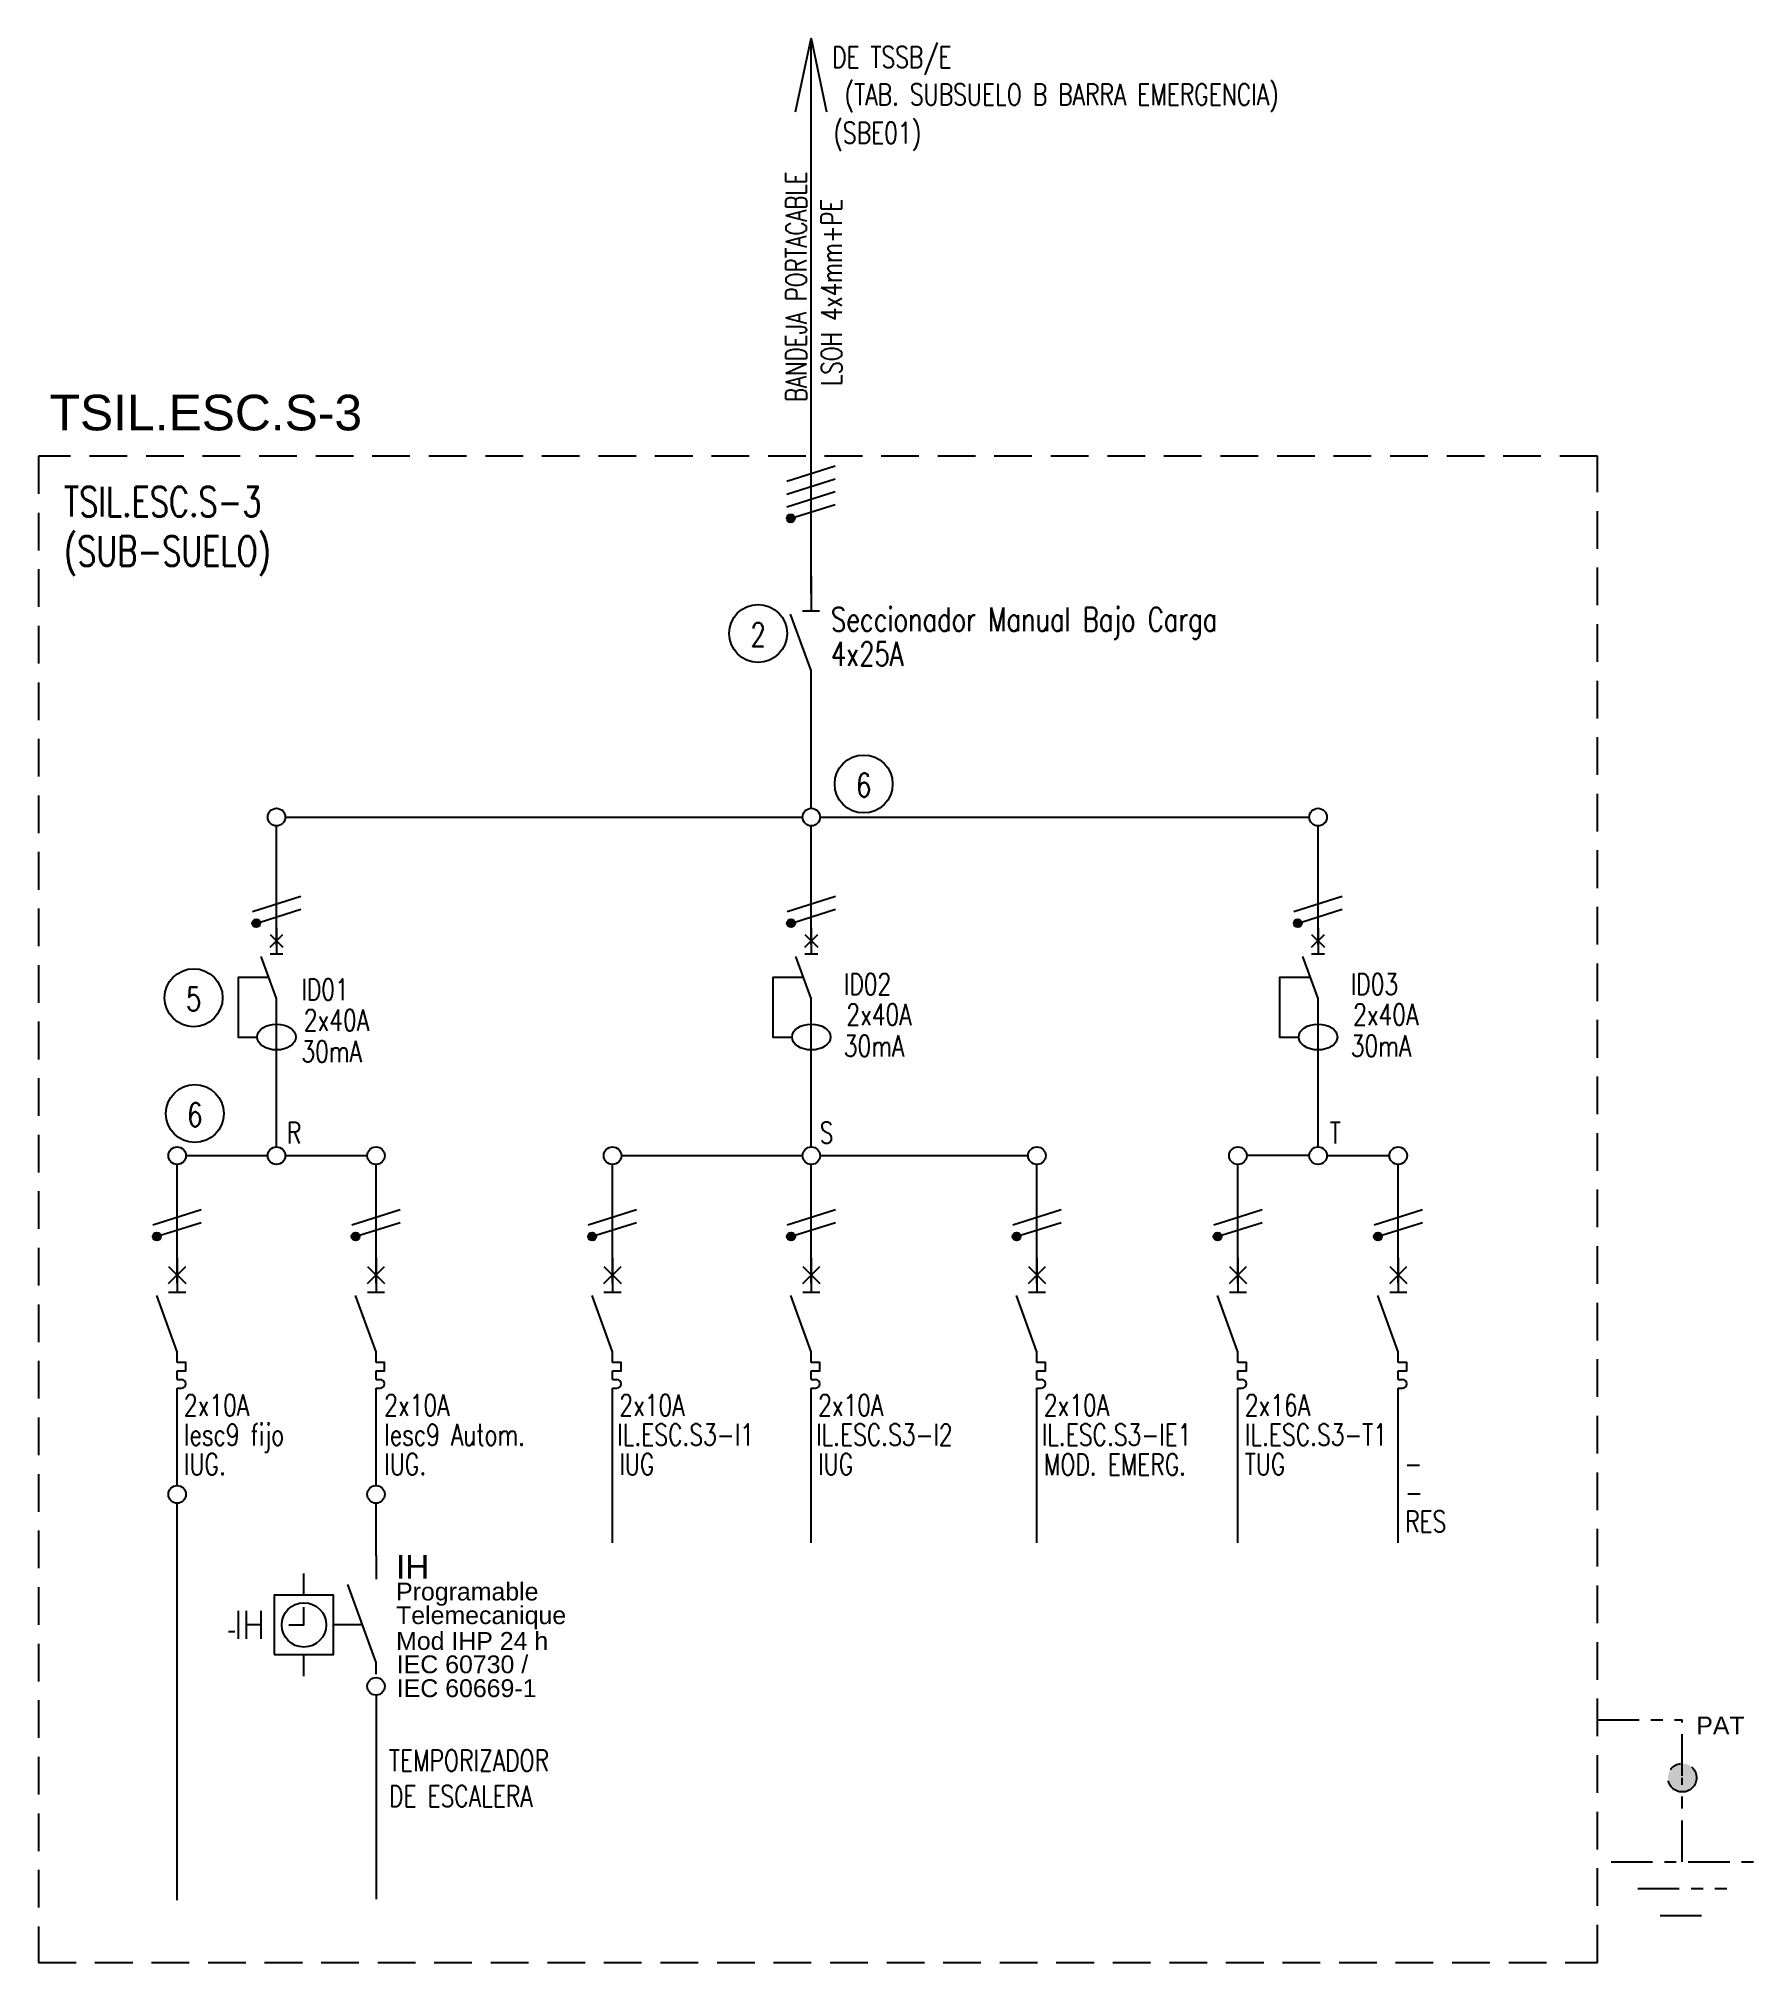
# Model space of a CAD drawing. Extents: x 3613.7 to 3628.1, y 1310.8 to 1327.
import ezdxf
from ezdxf.enums import TextEntityAlignment as Align

# ---------------------------------------------------------------- set-up
doc = ezdxf.new("R2010")
doc.units = 0
doc.linetypes.add('OCJ-ESQUEMAS UNIFILARES-CORREGIDOS IDO-REV.br$0$DASHED', pattern=[19.05, 12.7, -6.35])
doc.linetypes.add('OCJ-ESQUEMAS UNIFILARES-CORREGIDOS IDO-REV.br$0$EJE_5', pattern=[7.1, 5, -1, 0.1, -1])
for name, color, linetype in [('OCJ-ESQUEMAS UNIFILARES-CORREGIDOS IDO-REV.br$0$00-IE-CABLES', 10, 'Continuous'), ('OCJ-ESQUEMAS UNIFILARES-CORREGIDOS IDO-REV.br$0$01-ELE-APARATOS', 170, 'Continuous'), ('OCJ-ESQUEMAS UNIFILARES-CORREGIDOS IDO-REV.br$0$ELECTRIC', 4, 'Continuous'), ('OCJ-ESQUEMAS UNIFILARES-CORREGIDOS IDO-REV.br$0$PAT', 80, 'Continuous'), ('OCJ-ESQUEMAS UNIFILARES-CORREGIDOS IDO-REV.br$0$TEXTO', 7, 'Continuous')]:
    doc.layers.add(name, color=color, linetype=linetype)
doc.styles.add('OCJ-ESQUEMAS UNIFILARES-CORREGIDOS IDO-REV.br$0$ARIAL', font='Arial.ttf', dxfattribs={"height": 0.2})
doc.styles.add('OCJ-ESQUEMAS UNIFILARES-CORREGIDOS IDO-REV.br$0$Electricidad', font='ROMANS.SHX', dxfattribs={"width": 0.75, "height": 0.175})

# ---------------------------------------------------------------- blocks, each defined once
blk = doc.blocks.new('OCJ-ESQUEMAS UNIFILARES-CORREGIDOS IDO-REV.br$0$Unif-Interruptor-Term')
for p, q in [((0, -1.013), (0.045, -1.013)), ((0, -1.103), (0.045, -1.103))]:
    blk.add_line(p, q)
for points in [[(0, 0.267), (0, -0.093)], [(-0.09, 0.177), (0.09, -0.003)], [(-0.09, -0.003), (0.09, 0.177)], [(0, -0.72), (-0.215, -0.128)], [(-0.09, -0.093), (0.09, -0.093)], [(0, -0.833), (0, -0.72)], [(0, -0.923), (0.09, -0.923), (0.09, -0.833), (0, -0.833)], [(0, -1.013), (0, -0.923)], [(0, -1.215), (0, -1.103)]]:
    blk.add_lwpolyline(points)
blk.add_arc((0.045, -1.058), 0.045, 270, 90)
blk = doc.blocks.new('OCJ-ESQUEMAS UNIFILARES-CORREGIDOS IDO-REV.br$0$Unif-Interruptor-Dif')
for points in [[(-0.068, 0.11), (0.068, -0.025)], [(-0.068, -0.025), (0.068, 0.11)], [(0, 0.177), (0, -0.093)], [(0, -0.565), (-0.162, -0.121)], [(-0.068, -0.093), (0.068, -0.093)], [(-0.081, -0.343), (-0.405, -0.343), (-0.405, -0.97), (-0.202, -0.97)], [(0, -1.308), (0, -0.565)]]:
    blk.add_lwpolyline(points)
blk.add_ellipse((0, -0.97), major_axis=(0.203, 0), ratio=0.670814)
blk = doc.blocks.new('OCJ-ESQUEMAS UNIFILARES-CORREGIDOS IDO-REV.br$0$IH')
at = {"layer": 'OCJ-ESQUEMAS UNIFILARES-CORREGIDOS IDO-REV.br$0$01-ELE-APARATOS'}
for p, q in [((-0.608, 0.665), (-0.608, 0.847)), ((-1.158, 0.297), (-1.158, 0.534)), ((-1.092, 0.297), (-1.092, 0.534)), ((-0.967, 0.297), (-0.967, 0.534)), ((-1.191, 0.357), (-1.242, 0.357)), ((-0.967, 0.415), (-1.092, 0.415)), ((-0.115, 0.415), (-0.358, 0.415)), ((-0.608, -0.017), (-0.608, 0.165))]:
    blk.add_line(p, q, dxfattribs=at)
for points in [[(0, 0.999), (0, 0.799)], [(0, 0), (0, 0.099), (-0.239, 0.756)], [(-0.734, 0.415), (-0.608, 0.415), (-0.608, 0.565)]]:
    blk.add_lwpolyline(points, dxfattribs=at)
blk.add_lwpolyline([(-0.858, 0.165), (-0.358, 0.165), (-0.358, 0.665), (-0.858, 0.665)], close=True, dxfattribs=at)
blk.add_circle((-0.608, 0.415), 0.187, dxfattribs=at)
blk = doc.blocks.new('OCJ-ESQUEMAS UNIFILARES-CORREGIDOS IDO-REV.br$0$A$C7AFF483F')
for points in [[(0, 0.88), (0, 0.592)], [(0, 0.09), (-0.172, 0.564)], [(-0.072, 0.592), (0.072, 0.592)], [(0, 0), (0, 0.09)]]:
    blk.add_lwpolyline(points)

msp = doc.modelspace()

# ---------------------------------------------------------------- hatches: boundary and pattern name
at = {"layer": 'OCJ-ESQUEMAS UNIFILARES-CORREGIDOS IDO-REV.br$0$00-IE-CABLES'}
for points in [[(3620.002, 1322.904, 1), (3620.057, 1322.943, 1)], [(3615.501, 1319.494, 1), (3615.555, 1319.534, 1)], [(3620.005, 1319.494, 1), (3620.059, 1319.534, 1)], [(3624.273, 1319.494, 1), (3624.327, 1319.534, 1)], [(3614.663, 1316.856, 1), (3614.718, 1316.896, 1)], [(3616.338, 1316.856, 1), (3616.393, 1316.896, 1)], [(3618.33, 1316.856, 1), (3618.385, 1316.896, 1)], [(3620.005, 1316.856, 1), (3620.059, 1316.896, 1)], [(3621.905, 1316.856, 1), (3621.959, 1316.896, 1)], [(3623.598, 1316.856, 1), (3623.652, 1316.896, 1)], [(3624.948, 1316.856, 1), (3625.002, 1316.896, 1)]]:
    msp.add_hatch(color=256, dxfattribs=at).paths.add_polyline_path(points)
at = {"layer": 'OCJ-ESQUEMAS UNIFILARES-CORREGIDOS IDO-REV.br$0$PAT', "linetype": 'OCJ-ESQUEMAS UNIFILARES-CORREGIDOS IDO-REV.br$0$EJE_5', "ltscale": 0.07}
h = msp.add_hatch(color=256, dxfattribs=at)
h.paths.add_polyline_path([(3627.658, 1312.318), (3627.418, 1312.318, -1)])
h.paths.add_polyline_path([(3627.418, 1312.318), (3627.538, 1312.318), (3627.538, 1312.198, -0.414214)])
h.paths.add_polyline_path([(3627.538, 1312.318), (3627.658, 1312.318, -0.414214), (3627.538, 1312.198)])

# ---------------------------------------------------------------- linework, layer by layer
at = {"layer": 'OCJ-ESQUEMAS UNIFILARES-CORREGIDOS IDO-REV.br$0$00-IE-CABLES'}
for p, q in [((3620.201, 1322.29), (3620.201, 1326.965)), ((3620.201, 1320.482), (3620.201, 1321.554)), ((3615.699, 1319.332), (3615.699, 1320.334)), ((3615.773, 1320.408), (3620.129, 1320.408)), ((3620.203, 1319.332), (3620.203, 1320.334)), ((3620.277, 1320.408), (3624.397, 1320.408)), ((3624.471, 1319.332), (3624.471, 1320.334)), ((3615.699, 1317.632), (3615.699, 1318.433)), ((3620.203, 1317.632), (3620.203, 1318.433)), ((3624.471, 1317.632), (3624.471, 1318.433)), ((3614.936, 1317.557), (3615.625, 1317.557)), ((3615.773, 1317.557), (3616.463, 1317.557)), ((3618.603, 1317.557), (3620.129, 1317.557)), ((3620.277, 1317.557), (3622.029, 1317.557)), ((3624.397, 1317.557), (3623.87, 1317.557)), ((3624.545, 1317.557), (3625.072, 1317.557)), ((3614.862, 1316.482), (3614.862, 1317.483)), ((3616.537, 1316.482), (3616.537, 1317.483)), ((3618.529, 1316.482), (3618.529, 1317.483)), ((3620.203, 1316.482), (3620.203, 1317.483)), ((3622.103, 1316.482), (3622.103, 1317.483)), ((3623.796, 1316.482), (3623.796, 1317.483)), ((3625.146, 1316.482), (3625.146, 1317.483)), ((3614.862, 1314.781), (3614.862, 1315.583)), ((3616.537, 1314.781), (3616.537, 1315.583)), ((3618.529, 1314.295), (3618.529, 1315.583)), ((3620.203, 1314.295), (3620.203, 1315.583)), ((3622.103, 1314.295), (3622.103, 1315.583)), ((3623.796, 1314.295), (3623.796, 1315.583)), ((3625.146, 1314.295), (3625.146, 1315.583)), ((3614.863, 1311.286), (3614.862, 1314.629)), ((3616.538, 1314.188), (3616.537, 1314.629)), ((3616.537, 1313.014), (3616.537, 1311.296))]:
    msp.add_line(p, q, dxfattribs=at)
for points in [[(3620.07, 1326.347), (3620.201, 1326.965), (3620.332, 1326.347)], [(3619.998, 1323.237), (3620.405, 1323.366)], [(3619.998, 1323.129), (3620.405, 1323.258)], [(3619.998, 1323.021), (3620.405, 1323.15)], [(3620.062, 1322.934), (3620.405, 1323.042)], [(3615.496, 1319.612), (3615.903, 1319.741)], [(3615.56, 1319.524), (3615.903, 1319.633)], [(3620, 1319.612), (3620.407, 1319.741)], [(3620.064, 1319.524), (3620.407, 1319.633)], [(3624.268, 1319.612), (3624.675, 1319.741)], [(3624.332, 1319.524), (3624.675, 1319.633)], [(3614.658, 1316.974), (3615.065, 1317.103)], [(3616.333, 1316.974), (3616.74, 1317.103)], [(3618.325, 1316.974), (3618.732, 1317.103)], [(3620, 1316.974), (3620.407, 1317.103)], [(3621.9, 1316.974), (3622.307, 1317.103)], [(3623.593, 1316.974), (3624, 1317.103)], [(3624.943, 1316.974), (3625.35, 1317.103)], [(3614.723, 1316.886), (3615.065, 1316.995)], [(3616.397, 1316.886), (3616.74, 1316.995)], [(3618.389, 1316.886), (3618.732, 1316.995)], [(3620.064, 1316.886), (3620.407, 1316.995)], [(3621.964, 1316.886), (3622.307, 1316.995)], [(3623.657, 1316.886), (3624, 1316.995)], [(3625.007, 1316.886), (3625.35, 1316.995)]]:
    msp.add_lwpolyline(points, dxfattribs=at)
for centre, radius in [((3620.03, 1322.924), 0.0338), ((3615.699, 1320.408), 0.0741), ((3620.203, 1320.408), 0.0741), ((3624.471, 1320.408), 0.0741), ((3615.528, 1319.514), 0.0338), ((3620.032, 1319.514), 0.0338), ((3624.3, 1319.514), 0.0338), ((3614.862, 1317.557), 0.0741), ((3614.862, 1317.557), 0.0741), ((3615.699, 1317.557), 0.0741), ((3616.537, 1317.557), 0.0741), ((3618.529, 1317.557), 0.0741), ((3618.529, 1317.557), 0.0741), ((3620.203, 1317.557), 0.0741), ((3622.103, 1317.557), 0.0741), ((3623.796, 1317.557), 0.0741), ((3624.471, 1317.557), 0.0741), ((3625.146, 1317.557), 0.0741), ((3614.691, 1316.876), 0.0338), ((3616.365, 1316.876), 0.0338), ((3618.357, 1316.876), 0.0338), ((3620.032, 1316.876), 0.0338), ((3621.932, 1316.876), 0.0338), ((3623.625, 1316.876), 0.0338), ((3624.975, 1316.876), 0.0338), ((3614.862, 1314.704), 0.0741), ((3616.537, 1314.704), 0.0741), ((3616.537, 1313.088), 0.0741)]:
    msp.add_circle(centre, radius, dxfattribs=at)
at = {"layer": 'OCJ-ESQUEMAS UNIFILARES-CORREGIDOS IDO-REV.br$0$ELECTRIC', "linetype": 'OCJ-ESQUEMAS UNIFILARES-CORREGIDOS IDO-REV.br$0$DASHED', "ltscale": 0.025}
msp.add_lwpolyline([(3613.694, 1310.762), (3626.824, 1310.762), (3626.824, 1323.448), (3613.694, 1323.448)], close=True, dxfattribs=at)
at = {"layer": 'OCJ-ESQUEMAS UNIFILARES-CORREGIDOS IDO-REV.br$0$PAT', "linetype": 'OCJ-ESQUEMAS UNIFILARES-CORREGIDOS IDO-REV.br$0$EJE_5', "ltscale": 0.07}
for p, q in [((3626.824, 1312.805), (3627.538, 1312.805)), ((3627.538, 1312.334), (3627.538, 1312.805)), ((3627.538, 1311.609), (3627.538, 1312.318)), ((3626.938, 1311.609), (3628.138, 1311.609)), ((3627.163, 1311.384), (3627.913, 1311.384)), ((3627.351, 1311.159), (3627.726, 1311.159))]:
    msp.add_line(p, q, dxfattribs=at)
msp.add_circle((3627.538, 1312.318), 0.12, dxfattribs=at)
msp.add_circle((3627.538, 1312.318), 0.12, dxfattribs=at)
at = {"layer": 'OCJ-ESQUEMAS UNIFILARES-CORREGIDOS IDO-REV.br$0$TEXTO'}
for centre in [(3619.755, 1321.955), (3620.644, 1320.687), (3615.001, 1318.887), (3615.011, 1317.911)]:
    msp.add_circle(centre, 0.244, dxfattribs=at)

# ---------------------------------------------------------------- block references
at = {"layer": 'OCJ-ESQUEMAS UNIFILARES-CORREGIDOS IDO-REV.br$0$01-ELE-APARATOS'}
for name, p in [('OCJ-ESQUEMAS UNIFILARES-CORREGIDOS IDO-REV.br$0$A$C7AFF483F', (3620.201, 1321.554)), ('OCJ-ESQUEMAS UNIFILARES-CORREGIDOS IDO-REV.br$0$IH', (3616.538, 1313.19))]:
    msp.add_blockref(name, p, dxfattribs=at)
at = {"layer": 'OCJ-ESQUEMAS UNIFILARES-CORREGIDOS IDO-REV.br$0$01-ELE-APARATOS', "xscale": 0.7999999999999546, "yscale": 0.7999999999999546, "zscale": 0.7999999999999546}
for name, p in [('OCJ-ESQUEMAS UNIFILARES-CORREGIDOS IDO-REV.br$0$Unif-Interruptor-Dif', (3615.699, 1319.332)), ('OCJ-ESQUEMAS UNIFILARES-CORREGIDOS IDO-REV.br$0$Unif-Interruptor-Dif', (3620.203, 1319.332)), ('OCJ-ESQUEMAS UNIFILARES-CORREGIDOS IDO-REV.br$0$Unif-Interruptor-Dif', (3624.471, 1319.332)), ('OCJ-ESQUEMAS UNIFILARES-CORREGIDOS IDO-REV.br$0$Unif-Interruptor-Term', (3614.862, 1316.482)), ('OCJ-ESQUEMAS UNIFILARES-CORREGIDOS IDO-REV.br$0$Unif-Interruptor-Term', (3616.537, 1316.482)), ('OCJ-ESQUEMAS UNIFILARES-CORREGIDOS IDO-REV.br$0$Unif-Interruptor-Term', (3618.529, 1316.482)), ('OCJ-ESQUEMAS UNIFILARES-CORREGIDOS IDO-REV.br$0$Unif-Interruptor-Term', (3620.203, 1316.482)), ('OCJ-ESQUEMAS UNIFILARES-CORREGIDOS IDO-REV.br$0$Unif-Interruptor-Term', (3622.103, 1316.482)), ('OCJ-ESQUEMAS UNIFILARES-CORREGIDOS IDO-REV.br$0$Unif-Interruptor-Term', (3623.796, 1316.482)), ('OCJ-ESQUEMAS UNIFILARES-CORREGIDOS IDO-REV.br$0$Unif-Interruptor-Term', (3625.146, 1316.482))]:
    msp.add_blockref(name, p, dxfattribs=at)

# ---------------------------------------------------------------- texts
at = {"layer": 'OCJ-ESQUEMAS UNIFILARES-CORREGIDOS IDO-REV.br$0$TEXTO', "style": 'OCJ-ESQUEMAS UNIFILARES-CORREGIDOS IDO-REV.br$0$Electricidad', "width": 0.75}
for s, height, p in [('DE TSSB/E', 0.18, (3620.377, 1326.718)), ('(TAB. SUBSUELO B BARRA EMERGENCIA)', 0.18, (3620.483, 1326.404)), ('(SBE01)', 0.18, (3620.388, 1326.08)), ('TSIL.ESC.S-3', 0.25, (3613.909, 1322.94)), ('(SUB-SUELO)', 0.25, (3613.909, 1322.524)), ('Seccionador Manual Bajo Carga', 0.2, (3620.369, 1321.974)), ('2', 0.2, (3619.691, 1321.845)), ('4x25A', 0.2, (3620.369, 1321.683)), ('6', 0.2, (3620.58, 1320.577)), ('ID01', 0.18, (3615.908, 1318.866)), ('ID02', 0.18, (3620.477, 1318.912)), ('ID03', 0.18, (3624.746, 1318.912)), ('5', 0.2, (3614.937, 1318.777)), ('2x40A', 0.18, (3620.498, 1318.655)), ('2x40A', 0.18, (3624.766, 1318.655)), ('2x40A', 0.18, (3615.929, 1318.609)), ('30mA', 0.18, (3615.908, 1318.345)), ('30mA', 0.18, (3620.477, 1318.391)), ('30mA', 0.18, (3624.746, 1318.391)), ('6', 0.2, (3614.947, 1317.801)), ('R', 0.18, (3615.786, 1317.66)), ('S', 0.18, (3620.273, 1317.66)), ('T', 0.18, (3624.569, 1317.66)), ('2x10A', 0.18, (3614.919, 1315.365)), ('2x10A', 0.18, (3616.606, 1315.365)), ('2x10A', 0.18, (3618.586, 1315.365)), ('2x10A', 0.18, (3620.26, 1315.365)), ('2x10A', 0.18, (3622.161, 1315.365)), ('2x16A', 0.18, (3623.854, 1315.365)), ('Iesc9 fijo', 0.18, (3614.919, 1315.117)), ('Iesc9 Autom.', 0.18, (3616.606, 1315.117)), ('IL.ESC.S3-I1 ', 0.18, (3618.568, 1315.117)), ('IL.ESC.S3-I2 ', 0.18, (3620.242, 1315.117)), ('IL.ESC.S3-IE1 ', 0.18, (3622.143, 1315.117)), ('IL.ESC.S3-T1 ', 0.18, (3623.854, 1315.117)), ('IUG.', 0.18, (3614.919, 1314.869)), ('IUG.', 0.18, (3616.606, 1314.869)), ('IUG', 0.18, (3618.586, 1314.869)), ('IUG', 0.18, (3620.26, 1314.869)), ('MOD. EMERG.', 0.18, (3622.161, 1314.865)), ('TUG', 0.18, (3623.854, 1314.869)), ('-', 0.18, (3625.199, 1314.874)), ('-', 0.18, (3625.203, 1314.631)), ('RES', 0.18, (3625.204, 1314.385))]:
    msp.add_text(s, height=height, dxfattribs=at).set_placement(p)
for s, p in [('BANDEJA PORTACABLE', (3620.163, 1324.875)), ('LSOH 4x4mm+PE', (3620.461, 1324.828))]:
    msp.add_text(s, height=0.175, rotation=90, dxfattribs=at).set_placement(p, align=Align.CENTER)
at = {"layer": 'OCJ-ESQUEMAS UNIFILARES-CORREGIDOS IDO-REV.br$0$TEXTO', "style": 'OCJ-ESQUEMAS UNIFILARES-CORREGIDOS IDO-REV.br$0$ARIAL'}
for s, height, p in [('TSIL.ESC.S-3', 0.3, (3613.788, 1323.665)), ('IH', 0.2, (3616.706, 1313.994)), ('Programable', 0.15, (3616.706, 1313.811)), ('Telemecanique', 0.15, (3616.706, 1313.612)), ('Mod IHP 24 h', 0.15, (3616.706, 1313.395)), ('IEC 60730 /', 0.15, (3616.712, 1313.198)), ('IEC 60669-1', 0.15, (3616.712, 1312.997)), ('PAT', 0.15, (3627.656, 1312.683))]:
    msp.add_text(s, height=height, dxfattribs=at).set_placement(p)
at = {"layer": 'OCJ-ESQUEMAS UNIFILARES-CORREGIDOS IDO-REV.br$0$TEXTO', "insert": (3616.646, 1312.553), "char_height": 0.18, "attachment_point": 1, "style": 'OCJ-ESQUEMAS UNIFILARES-CORREGIDOS IDO-REV.br$0$Electricidad'}
msp.add_mtext_dynamic_manual_height_columns('TEMPORIZADOR DE ESCALERA', width=1.75067, gutter_width=12.5, heights=[0], dxfattribs=at)

doc.saveas('drawing.dxf')
